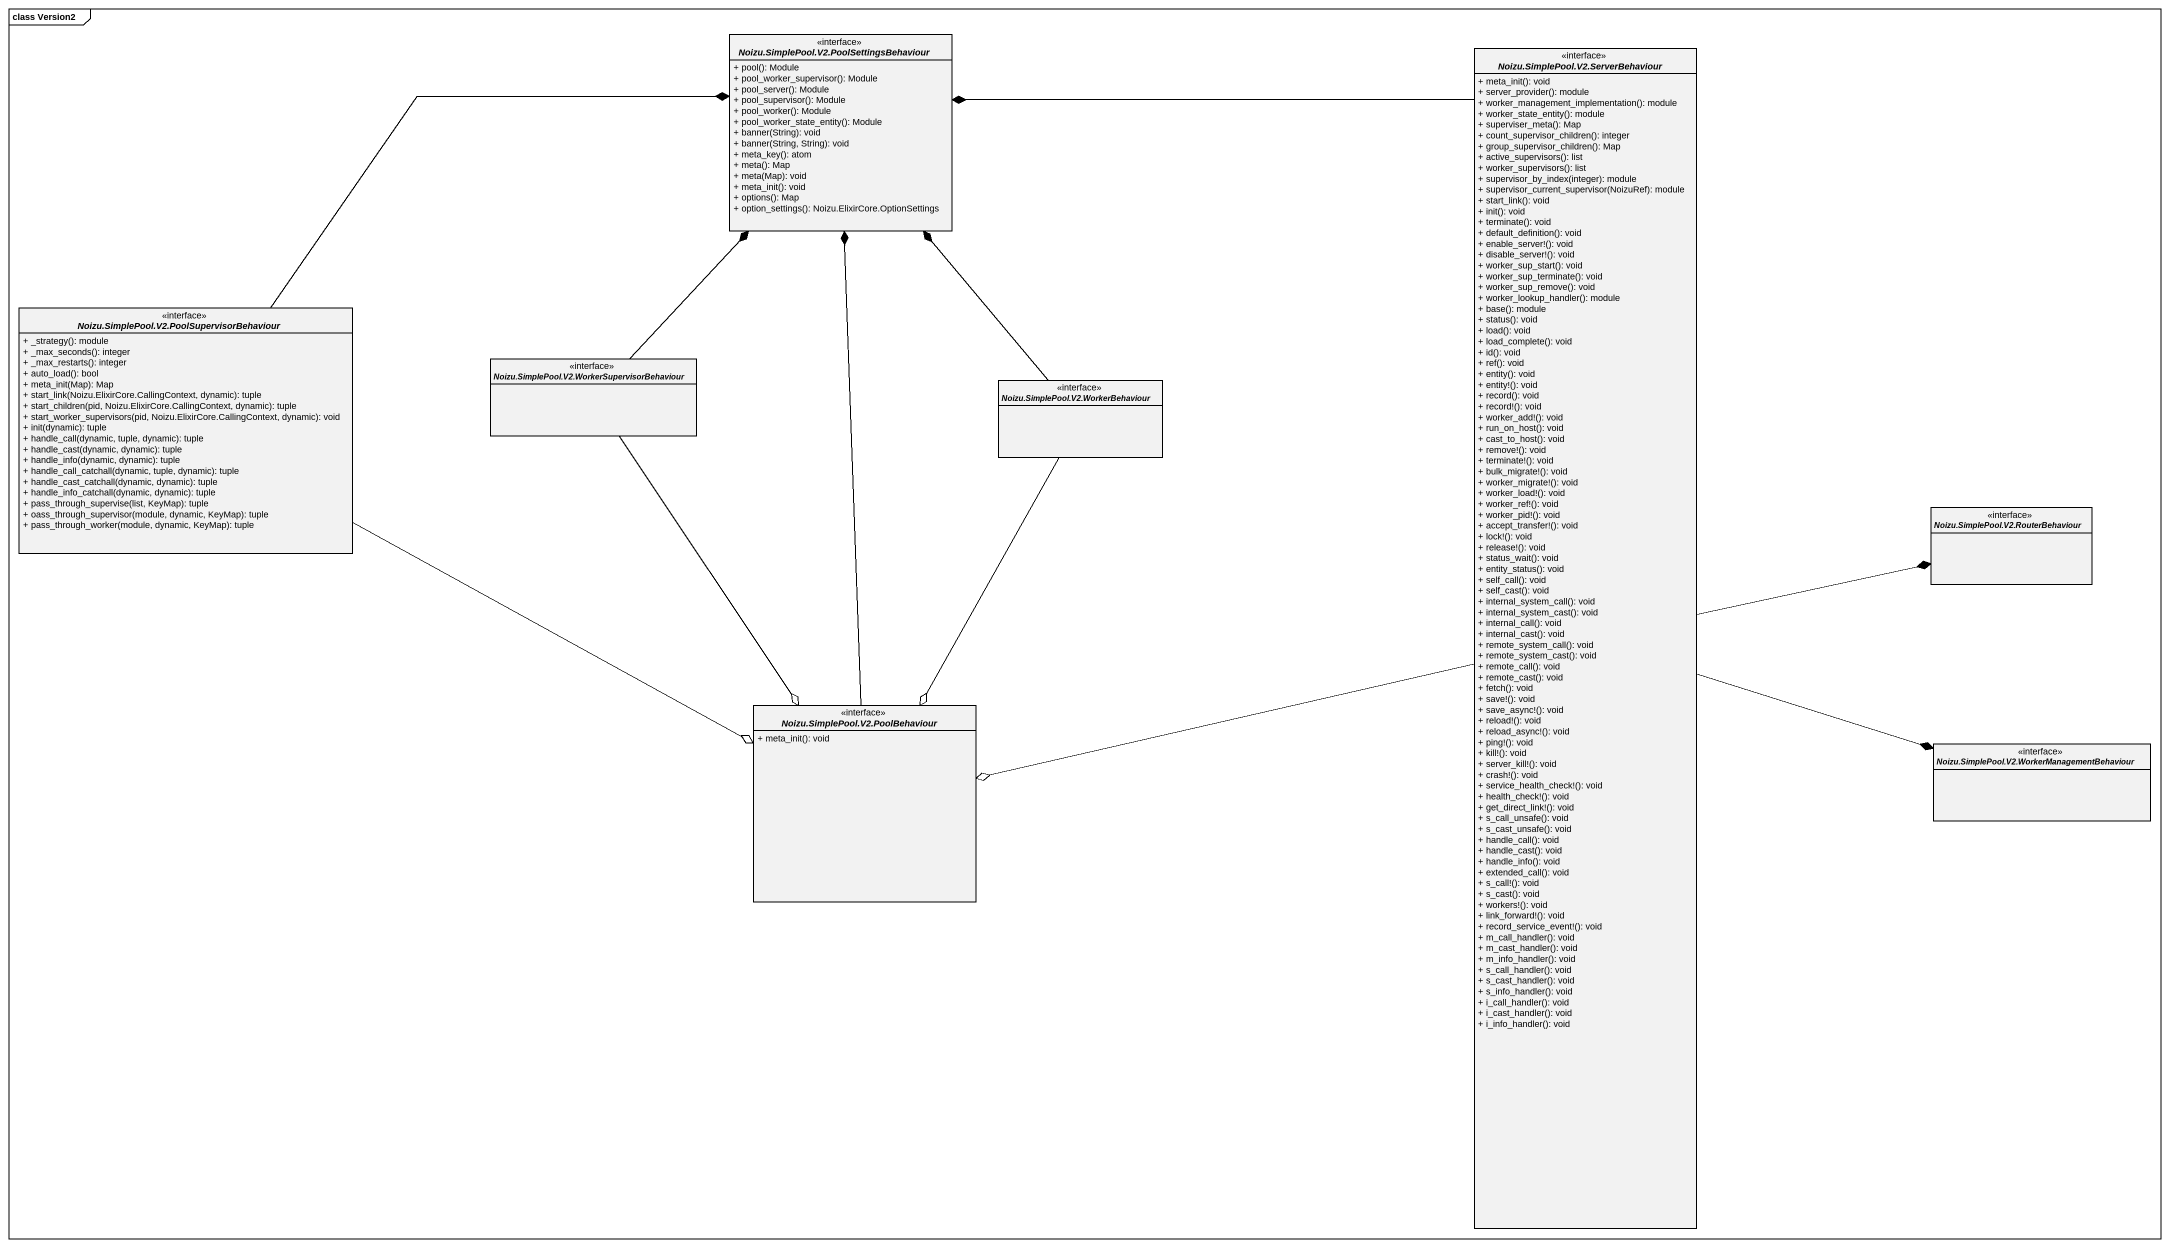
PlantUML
@startuml
mainframe class Version2
hide circle
hide empty members
skinparam classAttributeIconSize 0
interface "Noizu.SimplePool.V2.PoolSettingsBehaviour" as Noizu_SimplePool_V2 {
  + pool(): Module
  + pool_worker_supervisor(): Module
  + pool_server(): Module
  + pool_supervisor(): Module
  + pool_worker(): Module
  + pool_worker_state_entity(): Module
  + banner(String): void
  + banner(String, String): void
  + meta_key(): atom
  + meta(): Map
  + meta(Map): void
  + meta_init(): void
  + options(): Map
  + option_settings(): Noizu.ElixirCore.OptionSettings
}
interface "Noizu.SimplePool.V2.ServerBehaviour" as Noizu_SimplePool_V2_2 {
  + meta_init(): void
  + server_provider(): module
  + worker_management_implementation(): module
  + worker_state_entity(): module
  + superviser_meta(): Map
  + count_supervisor_children(): integer
  + group_supervisor_children(): Map
  + active_supervisors(): list
  + worker_supervisors(): list
  + supervisor_by_index(integer): module
  + supervisor_current_supervisor(NoizuRef): module
  + start_link(): void
  + init(): void
  + terminate(): void
  + default_definition(): void
  + enable_server!(): void
  + disable_server!(): void
  + worker_sup_start(): void
  + worker_sup_terminate(): void
  + worker_sup_remove(): void
  + worker_lookup_handler(): module
  + base(): module
  + status(): void
  + load(): void
  + load_complete(): void
  + id(): void
  + ref(): void
  + entity(): void
  + entity!(): void
  + record(): void
  + record!(): void
  + worker_add!(): void
  + run_on_host(): void
  + cast_to_host(): void
  + remove!(): void
  + terminate!(): void
  + bulk_migrate!(): void
  + worker_migrate!(): void
  + worker_load!(): void
  + worker_ref!(): void
  + worker_pid!(): void
  + accept_transfer!(): void
  + lock!(): void
  + release!(): void
  + status_wait(): void
  + entity_status(): void
  + self_call(): void
  + self_cast(): void
  + internal_system_call(): void
  + internal_system_cast(): void
  + internal_call(): void
  + internal_cast(): void
  + remote_system_call(): void
  + remote_system_cast(): void
  + remote_call(): void
  + remote_cast(): void
  + fetch(): void
  + save!(): void
  + save_async!(): void
  + reload!(): void
  + reload_async!(): void
  + ping!(): void
  + kill!(): void
  + server_kill!(): void
  + crash!(): void
  + service_health_check!(): void
  + health_check!(): void
  + get_direct_link!(): void
  + s_call_unsafe(): void
  + s_cast_unsafe(): void
  + handle_call(): void
  + handle_cast(): void
  + handle_info(): void
  + extended_call(): void
  + s_call!(): void
  + s_cast(): void
  + workers!(): void
  + link_forward!(): void
  + record_service_event!(): void
  + m_call_handler(): void
  + m_cast_handler(): void
  + m_info_handler(): void
  + s_call_handler(): void
  + s_cast_handler(): void
  + s_info_handler(): void
  + i_call_handler(): void
  + i_cast_handler(): void
  + i_info_handler(): void
}
interface "Noizu.SimplePool.V2.PoolSupervisorBehaviour" as Noizu_SimplePool_V2_3 {
  + _strategy(): module
  + _max_seconds(): integer
  + _max_restarts(): integer
  + auto_load(): bool
  + meta_init(Map): Map
  + start_link(Noizu.ElixirCore.CallingContext, dynamic): tuple
  + start_children(pid, Noizu.ElixirCore.CallingContext, dynamic): tuple
  + start_worker_supervisors(pid, Noizu.ElixirCore.CallingContext, dynamic): void
  + init(dynamic): tuple
  + handle_call(dynamic, tuple, dynamic): tuple
  + handle_cast(dynamic, dynamic): tuple
  + handle_info(dynamic, dynamic): tuple
  + handle_call_catchall(dynamic, tuple, dynamic): tuple
  + handle_cast_catchall(dynamic, dynamic): tuple
  + handle_info_catchall(dynamic, dynamic): tuple
  + pass_through_supervise(list, KeyMap): tuple
  + oass_through_supervisor(module, dynamic, KeyMap): tuple
  + pass_through_worker(module, dynamic, KeyMap): tuple
}
interface "Noizu.SimplePool.V2.WorkerSupervisorBehaviour" as Noizu_SimplePool_V2_4
interface "Noizu.SimplePool.V2.WorkerBehaviour" as Noizu_SimplePool_V2_5
interface "Noizu.SimplePool.V2.RouterBehaviour" as Noizu_SimplePool_V2_6
interface "Noizu.SimplePool.V2.PoolBehaviour" as Noizu_SimplePool_V2_7 {
  + meta_init(): void
}
interface "Noizu.SimplePool.V2.WorkerManagementBehaviour" as Noizu_SimplePool_V2_8
Noizu_SimplePool_V2_2 -up-* Noizu_SimplePool_V2
Noizu_SimplePool_V2_2 -right-* Noizu_SimplePool_V2_6
Noizu_SimplePool_V2_2 -left-o Noizu_SimplePool_V2_7
Noizu_SimplePool_V2_2 -right-* Noizu_SimplePool_V2_8
Noizu_SimplePool_V2_3 -right-* Noizu_SimplePool_V2
Noizu_SimplePool_V2_3 -right-o Noizu_SimplePool_V2_7
Noizu_SimplePool_V2_4 -up-* Noizu_SimplePool_V2
Noizu_SimplePool_V2_4 --o Noizu_SimplePool_V2_7
Noizu_SimplePool_V2_5 -up-* Noizu_SimplePool_V2
Noizu_SimplePool_V2_5 --o Noizu_SimplePool_V2_7
Noizu_SimplePool_V2_7 -up-* Noizu_SimplePool_V2
@enduml
